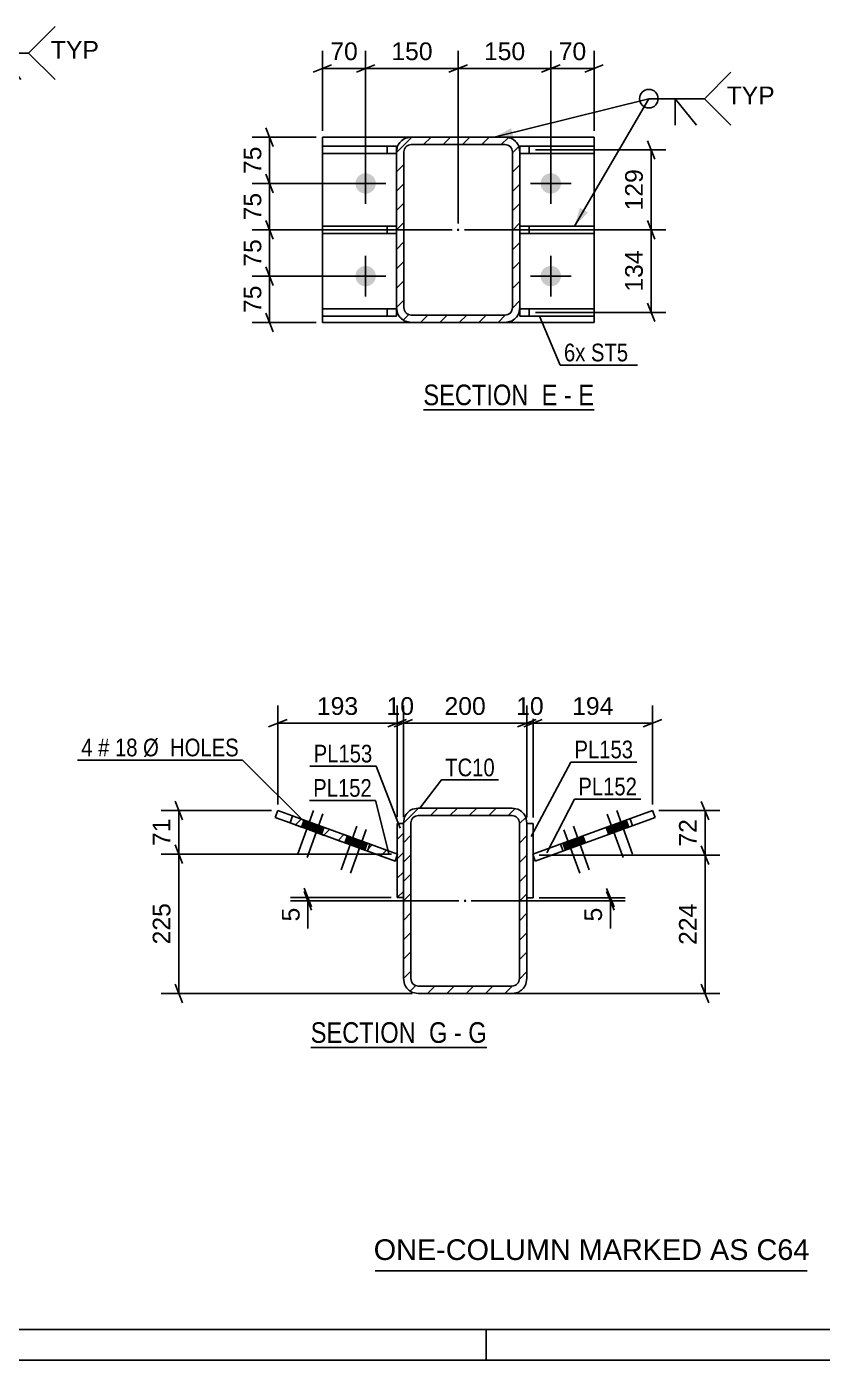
# Model space of a CAD drawing. Header units: millimetres. Extents: x 0 to 841, y 0 to 594.
# Drawn here: x 346.5 to 475.4, y 0 to 215.9 of the extents above; entities that cross this region are included whole.
import ezdxf

# ---------------------------------------------------------------- set-up
doc = ezdxf.new("R2010")
doc.units = ezdxf.units.MM
doc.linetypes.add('DXK_LINE_DOT2', pattern=[3.9198, 1.9599, -1.9599])
doc.linetypes.add('DXK_LINE_DOT3', pattern=[5.9187, 2.979, -0.9799, 0.9799, -0.9799])
doc.styles.add('Arial', font='ARIAL.TTF', dxfattribs={"height": 0.2})
doc.styles.add('Arial Narrow', font='ARIALN.TTF', dxfattribs={"height": 0.2})

# ---------------------------------------------------------------- blocks, each defined once
blk = doc.blocks.new('Unknown-284856622-1130')
at = {"color": 5, "linetype": 'Continuous'}
for p, q in [((5, 5), (836, 5)), ((421, 0), (421, 5)), ((0, 0), (841, 0))]:
    blk.add_line(p, q, dxfattribs=at)
blk = doc.blocks.new('Unknown-284856622-15 - 11767')
at = {"color": 6, "linetype": 'Continuous'}
blk.add_line((410.81, 153.89), (438.45, 153.89), dxfattribs=at)
at = {"color": 0, "linetype": 'Continuous'}
blk.add_wipeout([(428.91, 154.64), (428.91, 158.14), (410.81, 158.14), (410.81, 154.64)], dxfattribs=at)
at = {"color": 7, "linetype": 'Continuous', "style": 'Arial Narrow'}
blk.add_text('SECTION ', height=3.34, dxfattribs=at).set_placement((410.81, 154.64))
at = {"color": 0, "linetype": 'Continuous'}
blk.add_wipeout([(432.52, 154.64), (432.52, 158.14), (429.96, 158.14), (429.96, 154.64)], dxfattribs=at)
at = {"color": 7, "linetype": 'Continuous', "style": 'Arial Narrow'}
blk.add_text('E', height=3.34, dxfattribs=at).set_placement((429.96, 154.64))
at = {"color": 0, "linetype": 'Continuous'}
blk.add_wipeout([(434.85, 154.64), (434.85, 158.14), (433.57, 158.14), (433.57, 154.64)], dxfattribs=at)
at = {"color": 7, "linetype": 'Continuous', "style": 'Arial Narrow'}
blk.add_text('-', height=3.34, dxfattribs=at).set_placement((433.57, 154.64))
at = {"color": 0, "linetype": 'Continuous'}
blk.add_wipeout([(438.45, 154.64), (438.45, 158.14), (435.9, 158.14), (435.9, 154.64)], dxfattribs=at)
at = {"color": 7, "linetype": 'Continuous', "style": 'Arial Narrow'}
blk.add_text('E', height=3.34, dxfattribs=at).set_placement((435.9, 154.64))
blk = doc.blocks.new('Unknown-284856622-22 - 12268')
at = {"color": 6, "linetype": 'Continuous'}
blk.add_line((392.56, 50.65), (421.06, 50.65), dxfattribs=at)
at = {"color": 0, "linetype": 'Continuous'}
blk.add_wipeout([(410.67, 51.4), (410.67, 54.9), (392.56, 54.9), (392.56, 51.4)], dxfattribs=at)
at = {"color": 7, "linetype": 'Continuous', "style": 'Arial Narrow'}
blk.add_text('SECTION ', height=3.34, dxfattribs=at).set_placement((392.56, 51.4))
at = {"color": 0, "linetype": 'Continuous'}
blk.add_wipeout([(414.7, 51.4), (414.7, 54.9), (411.72, 54.9), (411.72, 51.4)], dxfattribs=at)
at = {"color": 7, "linetype": 'Continuous', "style": 'Arial Narrow'}
blk.add_text('G', height=3.34, dxfattribs=at).set_placement((411.72, 51.4))
at = {"color": 0, "linetype": 'Continuous'}
blk.add_wipeout([(417.03, 51.4), (417.03, 54.9), (415.75, 54.9), (415.75, 51.4)], dxfattribs=at)
at = {"color": 7, "linetype": 'Continuous', "style": 'Arial Narrow'}
blk.add_text('-', height=3.34, dxfattribs=at).set_placement((415.75, 51.4))
at = {"color": 0, "linetype": 'Continuous'}
blk.add_wipeout([(421.06, 51.4), (421.06, 54.9), (418.08, 54.9), (418.08, 51.4)], dxfattribs=at)
at = {"color": 7, "linetype": 'Continuous', "style": 'Arial Narrow'}
blk.add_text('G', height=3.34, dxfattribs=at).set_placement((418.08, 51.4))
blk = doc.blocks.new('Part-284856622-11813 - 11767')
at = {"color": 2, "linetype": 'Continuous'}
for p, q in [((394.45, 182.44), (394.45, 183.64)), ((394.45, 183.64), (406.45, 183.64)), ((394.45, 182.44), (406.45, 182.44))]:
    blk.add_line(p, q, dxfattribs=at)
at = {"color": 7, "linetype": 'DXK_LINE_DOT2'}
for p, q in [((404.95, 182.44), (404.95, 183.64)), ((406.45, 183.64), (406.45, 182.44))]:
    blk.add_line(p, q, dxfattribs=at)
blk = doc.blocks.new('Part-284856622-11787 - 11767')
at = {"linetype": 'Continuous'}
h = blk.add_hatch(dxfattribs=at)
h.set_pattern_fill('', scale=0.7, style=0, pattern_type=0)
h.set_pattern_definition([(45, (406.4524, 170.4377), (-1.57154, 1.57154), [])])
h.paths.add_polyline_path([(406.45, 195.64), (406.45, 170.44), (406.64, 169.52), (407.16, 168.74), (407.93, 168.22), (408.85, 168.04), (424.05, 168.04), (424.97, 168.22), (425.75, 168.74), (426.27, 169.52), (426.45, 170.44), (426.45, 195.64), (426.27, 196.56), (425.75, 197.33), (424.97, 197.85), (424.05, 198.04), (408.85, 198.04), (407.93, 197.85), (407.16, 197.33), (406.64, 196.56)])
h.paths.add_polyline_path([(408, 196.49), (408.39, 196.75), (408.85, 196.84), (424.05, 196.84), (424.51, 196.75), (424.9, 196.49), (425.16, 196.1), (425.25, 195.64), (425.25, 170.44), (425.16, 169.98), (424.9, 169.59), (424.51, 169.33), (424.05, 169.24), (408.85, 169.24), (408.39, 169.33), (408, 169.59), (407.74, 169.98), (407.65, 170.44), (407.65, 195.64), (407.74, 196.1)])
blk.add_hatch(color=246, dxfattribs=at).paths.add_polyline_path([(416.45, 182.94, -1), (416.45, 183.14, -1)])
at = {"color": 7, "linetype": 'DXK_LINE_DOT2'}
for p, q in [((406.45, 195.64), (406.64, 196.56)), ((407.93, 197.85), (408.85, 198.04)), ((408.85, 196.84), (408.39, 196.75)), ((408.85, 198.04), (424.05, 198.04)), ((408.85, 196.84), (424.05, 196.84)), ((424.05, 198.04), (424.97, 197.85)), ((424.51, 196.75), (424.05, 196.84)), ((426.27, 196.56), (426.45, 195.64)), ((406.45, 195.64), (406.45, 170.44)), ((407.74, 196.1), (407.65, 195.64)), ((407.65, 170.44), (407.65, 195.64)), ((425.25, 195.64), (425.16, 196.1)), ((425.25, 170.44), (425.25, 195.64)), ((426.45, 195.64), (426.45, 170.44)), ((406.64, 169.52), (406.45, 170.44)), ((407.65, 170.44), (407.74, 169.98)), ((408.39, 169.33), (408.85, 169.24)), ((408.85, 169.24), (424.05, 169.24)), ((424.05, 169.24), (424.51, 169.33)), ((425.16, 169.98), (425.25, 170.44)), ((426.45, 170.44), (426.27, 169.52)), ((408.85, 168.04), (407.93, 168.22)), ((408.85, 168.04), (424.05, 168.04)), ((424.97, 168.22), (424.05, 168.04))]:
    blk.add_line(p, q, dxfattribs=at)
at = {"color": 2, "linetype": 'Continuous'}
for p, q in [((406.64, 196.56), (406.45, 195.64)), ((408.85, 198.04), (407.93, 197.85)), ((408.39, 196.75), (408.85, 196.84)), ((408.85, 198.04), (424.05, 198.04)), ((408.85, 196.84), (424.05, 196.84)), ((424.97, 197.85), (424.05, 198.04)), ((424.05, 196.84), (424.51, 196.75)), ((426.45, 195.64), (426.27, 196.56)), ((406.45, 170.44), (406.45, 195.64)), ((407.65, 195.64), (407.74, 196.1)), ((407.65, 170.44), (407.65, 195.64)), ((425.16, 196.1), (425.25, 195.64)), ((425.25, 170.44), (425.25, 195.64)), ((426.45, 170.44), (426.45, 195.64)), ((406.45, 170.44), (406.64, 169.52)), ((407.74, 169.98), (407.65, 170.44)), ((408.85, 169.24), (408.39, 169.33)), ((408.85, 169.24), (424.05, 169.24)), ((424.51, 169.33), (424.05, 169.24)), ((425.25, 170.44), (425.16, 169.98)), ((426.27, 169.52), (426.45, 170.44)), ((407.93, 168.22), (408.85, 168.04)), ((408.85, 168.04), (424.05, 168.04)), ((424.05, 168.04), (424.97, 168.22))]:
    blk.add_line(p, q, dxfattribs=at)
at = {"color": 7, "linetype": 'DXK_LINE_DOT3'}
blk.add_line((416.45, 183.04), (416.45, 183.04), dxfattribs=at)
at = {"color": 246, "linetype": 'DXK_LINE_DOT2'}
blk.add_line((416.45, 183.04), (416.45, 183.04), dxfattribs=at)
at = {"color": 246, "linetype": 'Continuous'}
blk.add_circle((416.45, 183.04), 0.1, dxfattribs=at)
at = {"color": 7, "linetype": 'DXK_LINE_DOT2'}
for centre, radius, start, end in [((408.85, 195.64), 2.4, 112.5, 157.5), ((408.85, 195.64), 1.2, 112.5, 157.5), ((424.05, 195.64), 1.2, 22.5, 67.5), ((424.05, 195.64), 2.4, 22.5, 67.5), ((408.85, 170.44), 2.4, 202.5, 247.5), ((408.85, 170.44), 1.2, 202.5, 247.5), ((424.05, 170.44), 1.2, 292.5, 337.5), ((424.05, 170.44), 2.4, 292.5, 337.5)]:
    blk.add_arc(centre, radius, start, end, dxfattribs=at)
at = {"color": 2, "linetype": 'Continuous'}
for centre, radius, start, end in [((408.85, 195.64), 2.4, 112.5, 157.5), ((408.85, 195.64), 1.2, 112.5, 157.5), ((424.05, 195.64), 1.2, 22.5, 67.5), ((424.05, 195.64), 2.4, 22.5, 67.5), ((408.85, 170.44), 2.4, 202.5, 247.5), ((408.85, 170.44), 1.2, 202.5, 247.5), ((424.05, 170.44), 1.2, 292.5, 337.5), ((424.05, 170.44), 2.4, 292.5, 337.5)]:
    blk.add_arc(centre, radius, start, end, dxfattribs=at)
blk = doc.blocks.new('Part-284856622-11814 - 11767')
at = {"color": 2, "linetype": 'Continuous'}
for p, q in [((394.45, 195.37), (394.45, 196.57)), ((394.45, 196.57), (406.45, 196.57)), ((406.45, 196.57), (406.45, 195.64)), ((394.45, 195.37), (406.45, 195.37))]:
    blk.add_line(p, q, dxfattribs=at)
at = {"color": 7, "linetype": 'DXK_LINE_DOT2'}
for p, q in [((404.95, 195.37), (404.95, 196.57)), ((406.45, 195.64), (406.45, 195.37))]:
    blk.add_line(p, q, dxfattribs=at)
blk = doc.blocks.new('Part-284856622-11790 - 11767')
at = {"color": 2, "linetype": 'Continuous'}
for p, q in [((394.45, 168.04), (394.45, 198.04)), ((394.45, 198.04), (408.85, 198.04)), ((438.45, 198.04), (424.05, 198.04)), ((438.45, 168.04), (438.45, 198.04)), ((408.85, 168.04), (394.45, 168.04)), ((438.45, 168.04), (424.05, 168.04))]:
    blk.add_line(p, q, dxfattribs=at)
at = {"color": 7, "linetype": 'DXK_LINE_DOT2'}
for p, q in [((438.45, 198.04), (408.85, 198.04)), ((408.85, 198.04), (424.05, 198.04)), ((408.85, 168.04), (438.45, 168.04)), ((408.85, 168.04), (424.05, 168.04))]:
    blk.add_line(p, q, dxfattribs=at)
blk = doc.blocks.new('Bolt-284856622-11879 - 11767')
at = {"linetype": 'Continuous'}
for points in [[(399.8, 190.54, -1), (403.1, 190.54, -1)], [(429.8, 190.54, -1), (433.1, 190.54, -1)], [(399.8, 175.54, -1), (403.1, 175.54, -1)], [(429.8, 175.54, -1), (433.1, 175.54, -1)]]:
    blk.add_hatch(color=1, dxfattribs=at).paths.add_polyline_path(points)
at = {"color": 1, "linetype": 'Continuous'}
for p, q in [((401.45, 187.24), (401.45, 193.84)), ((431.45, 187.24), (431.45, 193.84)), ((404.75, 190.54), (398.15, 190.54)), ((434.75, 190.54), (428.15, 190.54)), ((401.45, 172.24), (401.45, 178.84)), ((431.45, 172.24), (431.45, 178.84)), ((404.75, 175.54), (398.15, 175.54)), ((434.75, 175.54), (428.15, 175.54))]:
    blk.add_line(p, q, dxfattribs=at)
blk = doc.blocks.new('Part-284856622-11815 - 11767')
at = {"color": 2, "linetype": 'Continuous'}
for p, q in [((394.45, 169.07), (394.45, 170.27)), ((394.45, 170.27), (406.45, 170.27)), ((394.45, 169.07), (406.45, 169.07)), ((406.45, 170.27), (406.45, 169.07))]:
    blk.add_line(p, q, dxfattribs=at)
at = {"color": 7, "linetype": 'DXK_LINE_DOT2'}
blk.add_line((404.95, 169.07), (404.95, 170.27), dxfattribs=at)
blk = doc.blocks.new('Part-284856622-11816 - 11767')
at = {"color": 2, "linetype": 'Continuous'}
for p, q in [((438.45, 183.64), (426.45, 183.64)), ((438.45, 183.64), (438.45, 182.44)), ((438.45, 182.44), (426.45, 182.44))]:
    blk.add_line(p, q, dxfattribs=at)
at = {"color": 7, "linetype": 'DXK_LINE_DOT2'}
for p, q in [((426.45, 183.64), (426.45, 182.44)), ((427.95, 182.44), (427.95, 183.64))]:
    blk.add_line(p, q, dxfattribs=at)
blk = doc.blocks.new('Part-284856622-11817 - 11767')
at = {"color": 2, "linetype": 'Continuous'}
for p, q in [((438.45, 196.57), (426.45, 196.57)), ((426.45, 196.57), (426.45, 195.64)), ((438.45, 196.57), (438.45, 195.37)), ((438.45, 195.37), (426.45, 195.37))]:
    blk.add_line(p, q, dxfattribs=at)
at = {"color": 7, "linetype": 'DXK_LINE_DOT2'}
for p, q in [((427.95, 195.37), (427.95, 196.57)), ((426.45, 195.64), (426.45, 195.37))]:
    blk.add_line(p, q, dxfattribs=at)
blk = doc.blocks.new('Part-284856622-11818 - 11767')
at = {"color": 2, "linetype": 'Continuous'}
for p, q in [((438.45, 170.27), (426.45, 170.27)), ((426.45, 169.07), (426.45, 170.27)), ((438.45, 169.07), (426.45, 169.07)), ((438.45, 170.27), (438.45, 169.07))]:
    blk.add_line(p, q, dxfattribs=at)
at = {"color": 7, "linetype": 'DXK_LINE_DOT2'}
blk.add_line((427.95, 169.07), (427.95, 170.27), dxfattribs=at)
blk = doc.blocks.new('Part-284856622-12288 - 12268')
at = {"linetype": 'Continuous'}
h = blk.add_hatch(dxfattribs=at)
h.set_pattern_fill('', scale=0.7, style=0, pattern_type=0)
h.set_pattern_definition([(45, (407.567, 61.8013), (-1.57154, 1.57154), [])])
h.paths.add_polyline_path([(407.57, 87), (407.57, 61.8), (407.75, 60.88), (408.27, 60.1), (409.05, 59.58), (409.97, 59.4), (425.17, 59.4), (426.09, 59.58), (426.86, 60.1), (427.38, 60.88), (427.57, 61.8), (427.57, 87), (427.38, 87.92), (426.86, 88.7), (426.09, 89.22), (425.17, 89.4), (409.97, 89.4), (409.05, 89.22), (408.27, 88.7), (407.75, 87.92)])
h.paths.add_polyline_path([(409.12, 87.85), (409.51, 88.11), (409.97, 88.2), (425.17, 88.2), (425.63, 88.11), (426.02, 87.85), (426.28, 87.46), (426.37, 87), (426.37, 61.8), (426.28, 61.34), (426.02, 60.95), (425.63, 60.69), (425.17, 60.6), (409.97, 60.6), (409.51, 60.69), (409.12, 60.95), (408.86, 61.34), (408.77, 61.8), (408.77, 87), (408.86, 87.46)])
blk.add_hatch(color=246, dxfattribs=at).paths.add_polyline_path([(417.57, 74.3, -1), (417.57, 74.5, -1)])
at = {"color": 2, "linetype": 'Continuous'}
for p, q in [((409.97, 89.4), (409.05, 89.22)), ((409.97, 89.4), (425.17, 89.4)), ((426.09, 89.22), (425.17, 89.4)), ((407.75, 87.92), (407.57, 87)), ((407.57, 61.8), (407.57, 87)), ((408.77, 87), (408.86, 87.46)), ((408.77, 61.8), (408.77, 87)), ((409.51, 88.11), (409.97, 88.2)), ((409.97, 88.2), (425.17, 88.2)), ((425.17, 88.2), (425.63, 88.11)), ((426.28, 87.46), (426.37, 87)), ((426.37, 61.8), (426.37, 87)), ((427.57, 87), (427.38, 87.92)), ((427.57, 61.8), (427.57, 87)), ((407.57, 61.8), (407.75, 60.88)), ((408.86, 61.34), (408.77, 61.8)), ((409.97, 60.6), (409.51, 60.69)), ((409.97, 60.6), (425.17, 60.6)), ((425.63, 60.69), (425.17, 60.6)), ((426.37, 61.8), (426.28, 61.34)), ((427.38, 60.88), (427.57, 61.8)), ((409.05, 59.58), (409.97, 59.4)), ((409.97, 59.4), (425.17, 59.4)), ((425.17, 59.4), (426.09, 59.58))]:
    blk.add_line(p, q, dxfattribs=at)
at = {"color": 7, "linetype": 'DXK_LINE_DOT3'}
blk.add_line((417.57, 74.4), (417.57, 74.4), dxfattribs=at)
at = {"color": 246, "linetype": 'DXK_LINE_DOT2'}
blk.add_line((417.57, 74.4), (417.57, 74.4), dxfattribs=at)
at = {"color": 246, "linetype": 'Continuous'}
blk.add_circle((417.57, 74.4), 0.1, dxfattribs=at)
at = {"color": 2, "linetype": 'Continuous'}
for centre, radius, start, end in [((409.97, 87), 2.4, 112.5, 157.5), ((425.17, 87), 2.4, 22.5, 67.5), ((409.97, 87), 1.2, 112.5, 157.5), ((425.17, 87), 1.2, 22.5, 67.5), ((409.97, 61.8), 2.4, 202.5, 247.5), ((409.97, 61.8), 1.2, 202.5, 247.5), ((425.17, 61.8), 1.2, 292.5, 337.5), ((425.17, 61.8), 2.4, 292.5, 337.5)]:
    blk.add_arc(centre, radius, start, end, dxfattribs=at)
blk = doc.blocks.new('Bolt-284856622-12383 - 12268')
at = {"linetype": 'Continuous'}
for points in [[(440.84, 85.14), (442.53, 85.75), (442.12, 86.88), (440.43, 86.26)], [(442.37, 85.69), (444.06, 86.31), (443.65, 87.44), (441.96, 86.82)], [(433.83, 82.59), (435.52, 83.2), (435.11, 84.33), (433.42, 83.71)], [(435.36, 83.14), (437.05, 83.76), (436.64, 84.88), (434.95, 84.27)]]:
    blk.add_hatch(color=1, dxfattribs=at).paths.add_polyline_path(points)
at = {"color": 1, "linetype": 'Continuous'}
for p, q in [((442.12, 89.01), (444.68, 81.96)), ((435.11, 86.46), (437.67, 79.41)), ((440.59, 88.45), (443.16, 81.4)), ((441.96, 86.82), (442.37, 85.69)), ((442.12, 86.88), (442.53, 85.75)), ((443.65, 87.44), (444.06, 86.31)), ((433.58, 85.9), (436.15, 78.85)), ((434.95, 84.27), (435.36, 83.14)), ((435.11, 84.33), (435.52, 83.2)), ((436.64, 84.88), (437.05, 83.76)), ((440.43, 86.26), (440.84, 85.14)), ((433.42, 83.71), (433.83, 82.59))]:
    blk.add_line(p, q, dxfattribs=at)
blk = doc.blocks.new('Part-284856622-12327 - 12268')
at = {"color": 2, "linetype": 'Continuous'}
for p, q in [((428.57, 86.9), (427.57, 86.9)), ((428.57, 86.9), (428.57, 74.9)), ((428.57, 74.9), (427.57, 74.9))]:
    blk.add_line(p, q, dxfattribs=at)
at = {"color": 7, "linetype": 'DXK_LINE_DOT2'}
blk.add_line((427.57, 86.9), (427.57, 74.9), dxfattribs=at)
blk = doc.blocks.new('Part-284856622-12331 - 12268')
at = {"linetype": 'Continuous'}
h = blk.add_hatch(dxfattribs=at)
h.set_pattern_fill('', scale=0.7, style=0, pattern_type=0)
h.set_pattern_definition([(45, (406.567, 74.9167), (-1.57154, 1.57154), [])])
h.paths.add_polyline_path([(406.57, 86.92), (406.57, 74.92), (407.57, 74.92), (407.57, 86.92)])
at = {"color": 7, "linetype": 'DXK_LINE_DOT2'}
for p, q in [((406.57, 86.92), (407.57, 86.92)), ((406.57, 74.92), (406.57, 86.92)), ((407.57, 86.92), (407.57, 74.92)), ((407.57, 74.92), (406.57, 74.92))]:
    blk.add_line(p, q, dxfattribs=at)
at = {"color": 2, "linetype": 'Continuous'}
for p, q in [((406.57, 74.92), (406.57, 86.92)), ((407.57, 86.92), (406.57, 86.92)), ((407.57, 74.92), (407.57, 86.92)), ((407.57, 74.92), (406.57, 74.92))]:
    blk.add_line(p, q, dxfattribs=at)
blk = doc.blocks.new('Part-284856622-12338 - 12268')
at = {"color": 2, "linetype": 'Continuous'}
for p, q in [((447.93, 89), (428.52, 81.93)), ((448.34, 87.87), (447.93, 89)), ((448.34, 87.87), (428.93, 80.8)), ((444.69, 86.54), (444.28, 87.66)), ((428.93, 80.8), (428.52, 81.93))]:
    blk.add_line(p, q, dxfattribs=at)
at = {"color": 7, "linetype": 'DXK_LINE_DOT2'}
blk.add_line((433.45, 82.44), (433.03, 83.57), dxfattribs=at)
blk = doc.blocks.new('Part-284856622-12340 - 12268')
at = {"linetype": 'Continuous'}
h = blk.add_hatch(dxfattribs=at)
h.set_pattern_fill('', scale=0.7, style=0, pattern_type=0)
h.set_pattern_definition([(45, (406.2072, 80.8216), (-1.57154, 1.57154), [])])
h.paths.add_polyline_path([(389.21, 87.01), (406.21, 80.82), (406.62, 81.95), (389.62, 88.14)])
at = {"color": 2, "linetype": 'Continuous'}
for p, q in [((386.81, 87.88), (387.22, 89.01)), ((387.22, 89.01), (389.62, 88.14)), ((389.21, 87.01), (386.81, 87.88)), ((389.21, 87.01), (389.62, 88.14)), ((406.21, 80.82), (389.21, 87.01)), ((389.62, 88.14), (406.62, 81.95)), ((406.62, 81.95), (406.21, 80.82))]:
    blk.add_line(p, q, dxfattribs=at)
at = {"color": 7, "linetype": 'DXK_LINE_DOT2'}
for p, q in [((389.21, 87.01), (406.21, 80.82)), ((389.62, 88.14), (406.62, 81.95)), ((401.73, 82.45), (402.14, 83.58)), ((406.62, 81.95), (406.21, 80.82))]:
    blk.add_line(p, q, dxfattribs=at)
blk = doc.blocks.new('Bolt-284856622-12385 - 12268')
at = {"linetype": 'Continuous'}
for points in [[(391.09, 86.33), (392.78, 85.71), (393.19, 86.84), (391.5, 87.45)], [(392.6, 85.78), (394.29, 85.16), (394.7, 86.29), (393.01, 86.9)], [(398.11, 83.77), (399.8, 83.15), (400.21, 84.28), (398.52, 84.9)], [(399.62, 83.22), (401.31, 82.6), (401.72, 83.73), (400.03, 84.35)]]:
    blk.add_hatch(color=1, dxfattribs=at).paths.add_polyline_path(points)
at = {"color": 1, "linetype": 'Continuous'}
for p, q in [((393.03, 89.02), (390.46, 81.98)), ((391.5, 87.45), (391.09, 86.33)), ((394.54, 88.48), (391.97, 81.43)), ((393.01, 86.9), (392.6, 85.78)), ((393.19, 86.84), (392.78, 85.71)), ((400.05, 86.47), (397.48, 79.42)), ((394.7, 86.29), (394.29, 85.16)), ((398.52, 84.9), (398.11, 83.77)), ((401.56, 85.92), (398.99, 78.87)), ((400.03, 84.35), (399.62, 83.22)), ((400.21, 84.28), (399.8, 83.15)), ((401.72, 83.73), (401.31, 82.6))]:
    blk.add_line(p, q, dxfattribs=at)
blk = doc.blocks.new('StraightDimension-284856622-18656 - 11767')
at = {"color": 7, "linetype": 'Continuous'}
for p, q in [((448.3, 181.54), (447.1, 184.54)), ((417.45, 183.04), (450.1, 183.04)), ((447.7, 169.67), (447.7, 183.04)), ((447.1, 171.17), (448.3, 168.17)), ((428.95, 169.67), (450.1, 169.67))]:
    blk.add_line(p, q, dxfattribs=at)
at = {"color": 0}
blk.add_wipeout([(446.95, 180.29), (442.75, 180.29), (442.75, 172.42), (446.95, 172.42)], dxfattribs=at)
at = {"color": 3, "style": 'Arial'}
blk.add_text('134', height=2.865, rotation=90.0002, dxfattribs=at).set_placement((446.35, 173.02))
blk = doc.blocks.new('StraightDimension-284856622-13500 - 11767')
at = {"color": 7, "linetype": 'Continuous'}
for p, q in [((401.45, 191.54), (401.45, 212.01)), ((416.45, 184.04), (416.45, 212.01)), ((402.95, 209.76), (399.95, 208.56)), ((414.95, 208.56), (417.95, 209.76)), ((401.45, 209.16), (416.45, 209.16))]:
    blk.add_line(p, q, dxfattribs=at)
at = {"color": 0}
blk.add_wipeout([(412.89, 209.91), (412.89, 214.11), (405.02, 214.11), (405.02, 209.91)], dxfattribs=at)
at = {"color": 3, "style": 'Arial'}
blk.add_text('150', height=2.865, dxfattribs=at).set_placement((405.62, 210.51))
blk = doc.blocks.new('StraightDimension-284856622-13498 - 11767')
at = {"color": 7, "linetype": 'Continuous'}
for p, q in [((431.45, 191.54), (431.45, 212.01)), ((438.45, 199.04), (438.45, 212.01)), ((429.95, 208.56), (432.95, 209.76)), ((439.95, 209.76), (436.95, 208.56)), ((431.45, 209.16), (438.45, 209.16))]:
    blk.add_line(p, q, dxfattribs=at)
at = {"color": 0}
blk.add_wipeout([(437.78, 209.91), (437.78, 214.11), (432.13, 214.11), (432.13, 209.91)], dxfattribs=at)
at = {"color": 3, "style": 'Arial'}
blk.add_text('70', height=2.865, dxfattribs=at).set_placement((432.73, 210.51))
blk = doc.blocks.new('StraightDimension-284856622-13499 - 11767')
at = {"color": 7, "linetype": 'Continuous'}
for p, q in [((416.45, 184.04), (416.45, 212.01)), ((431.45, 191.54), (431.45, 212.01)), ((417.95, 209.76), (414.95, 208.56)), ((429.95, 208.56), (432.95, 209.76)), ((416.45, 209.16), (431.45, 209.16))]:
    blk.add_line(p, q, dxfattribs=at)
at = {"color": 0}
blk.add_wipeout([(427.89, 209.91), (427.89, 214.11), (420.02, 214.11), (420.02, 209.91)], dxfattribs=at)
at = {"color": 3, "style": 'Arial'}
blk.add_text('150', height=2.865, dxfattribs=at).set_placement((420.62, 210.51))
blk = doc.blocks.new('StraightDimension-284856622-13501 - 11767')
at = {"color": 7, "linetype": 'Continuous'}
for p, q in [((394.45, 199.04), (394.45, 212.01)), ((401.45, 191.54), (401.45, 212.01)), ((392.95, 208.56), (395.95, 209.76)), ((402.95, 209.76), (399.95, 208.56)), ((394.45, 209.16), (401.45, 209.16))]:
    blk.add_line(p, q, dxfattribs=at)
at = {"color": 0}
blk.add_wipeout([(400.78, 209.91), (400.78, 214.11), (395.13, 214.11), (395.13, 209.91)], dxfattribs=at)
at = {"color": 3, "style": 'Arial'}
blk.add_text('70', height=2.865, dxfattribs=at).set_placement((395.73, 210.51))
blk = doc.blocks.new('StraightDimension-284856622-13541 - 11767')
at = {"color": 7, "linetype": 'Continuous'}
for p, q in [((385.3, 199.54), (386.5, 196.54)), ((393.45, 198.04), (383.05, 198.04)), ((385.9, 190.54), (385.9, 198.04)), ((400.45, 190.54), (383.05, 190.54)), ((386.5, 189.04), (385.3, 192.04))]:
    blk.add_line(p, q, dxfattribs=at)
at = {"color": 0}
blk.add_wipeout([(385.15, 197.11), (380.95, 197.11), (380.95, 191.46), (385.15, 191.46)], dxfattribs=at)
at = {"color": 3, "style": 'Arial'}
blk.add_text('75', height=2.865, rotation=90.0002, dxfattribs=at).set_placement((384.55, 192.06))
blk = doc.blocks.new('StraightDimension-284856622-13542 - 11767')
at = {"color": 7, "linetype": 'Continuous'}
for p, q in [((400.45, 190.54), (383.05, 190.54)), ((385.3, 192.04), (386.5, 189.04)), ((385.9, 183.04), (385.9, 190.54)), ((386.5, 181.54), (385.3, 184.54)), ((415.45, 183.04), (383.05, 183.04))]:
    blk.add_line(p, q, dxfattribs=at)
at = {"color": 0}
blk.add_wipeout([(385.15, 189.61), (380.95, 189.61), (380.95, 183.96), (385.15, 183.96)], dxfattribs=at)
at = {"color": 3, "style": 'Arial'}
blk.add_text('75', height=2.865, rotation=90.0002, dxfattribs=at).set_placement((384.55, 184.56))
blk = doc.blocks.new('StraightDimension-284856622-13543 - 11767')
at = {"color": 7, "linetype": 'Continuous'}
for p, q in [((385.3, 184.54), (386.5, 181.54)), ((415.45, 183.04), (383.05, 183.04)), ((385.9, 175.54), (385.9, 183.04)), ((400.45, 175.54), (383.05, 175.54)), ((386.5, 174.04), (385.3, 177.04))]:
    blk.add_line(p, q, dxfattribs=at)
at = {"color": 0}
blk.add_wipeout([(385.15, 182.11), (380.95, 182.11), (380.95, 176.46), (385.15, 176.46)], dxfattribs=at)
at = {"color": 3, "style": 'Arial'}
blk.add_text('75', height=2.865, rotation=90.0002, dxfattribs=at).set_placement((384.55, 177.06))
blk = doc.blocks.new('StraightDimension-284856622-13544 - 11767')
at = {"color": 7, "linetype": 'Continuous'}
for p, q in [((400.45, 175.54), (383.05, 175.54)), ((385.3, 177.04), (386.5, 174.04)), ((385.9, 168.04), (385.9, 175.54)), ((386.5, 166.54), (385.3, 169.54)), ((393.45, 168.04), (383.05, 168.04))]:
    blk.add_line(p, q, dxfattribs=at)
at = {"color": 0}
blk.add_wipeout([(385.15, 174.61), (380.95, 174.61), (380.95, 168.96), (385.15, 168.96)], dxfattribs=at)
at = {"color": 3, "style": 'Arial'}
blk.add_text('75', height=2.865, rotation=90.0002, dxfattribs=at).set_placement((384.55, 169.56))
blk = doc.blocks.new('StraightDimension-284856622-18655 - 11767')
at = {"color": 7, "linetype": 'Continuous'}
for p, q in [((448.3, 194.47), (447.1, 197.47)), ((428.95, 195.97), (450.1, 195.97)), ((447.7, 183.04), (447.7, 195.97)), ((447.1, 184.54), (448.3, 181.54)), ((417.45, 183.04), (450.1, 183.04))]:
    blk.add_line(p, q, dxfattribs=at)
at = {"color": 0}
blk.add_wipeout([(446.95, 193.44), (442.75, 193.44), (442.75, 185.57), (446.95, 185.57)], dxfattribs=at)
at = {"color": 3, "style": 'Arial'}
blk.add_text('129', height=2.865, rotation=90.0002, dxfattribs=at).set_placement((446.35, 186.17))
blk = doc.blocks.new('StraightDimension-284856622-13869 - 12268')
at = {"color": 7, "linetype": 'Continuous'}
for p, q in [((428.57, 87.9), (428.57, 106)), ((447.93, 90), (447.93, 106)), ((430.07, 103.75), (427.07, 102.55)), ((446.43, 102.55), (449.43, 103.75)), ((428.57, 103.15), (447.93, 103.15))]:
    blk.add_line(p, q, dxfattribs=at)
at = {"color": 0}
blk.add_wipeout([(442.19, 103.9), (442.19, 108.1), (434.31, 108.1), (434.31, 103.9)], dxfattribs=at)
at = {"color": 3, "style": 'Arial'}
blk.add_text('194', height=2.865, dxfattribs=at).set_placement((434.91, 104.5))
blk = doc.blocks.new('StraightDimension-284856622-13872 - 12268')
at = {"color": 7, "linetype": 'Continuous'}
for p, q in [((406.57, 87.92), (406.57, 106)), ((407.57, 87.92), (407.57, 106)), ((405.07, 102.55), (408.07, 103.75)), ((409.07, 103.75), (406.07, 102.55)), ((406.57, 103.15), (407.57, 103.15))]:
    blk.add_line(p, q, dxfattribs=at)
at = {"color": 0}
blk.add_wipeout([(409.89, 103.9), (409.89, 108.1), (404.24, 108.1), (404.24, 103.9)], dxfattribs=at)
at = {"color": 3, "style": 'Arial'}
blk.add_text('10', height=2.865, dxfattribs=at).set_placement((404.84, 104.5))
blk = doc.blocks.new('StraightDimension-284856622-13844 - 12268')
at = {"color": 7, "linetype": 'Continuous'}
for p, q in [((448.93, 89), (458.83, 89)), ((455.83, 90.5), (457.03, 87.5)), ((456.43, 81.79), (456.43, 89)), ((457.03, 80.29), (455.83, 83.29)), ((429.57, 81.79), (458.83, 81.79))]:
    blk.add_line(p, q, dxfattribs=at)
at = {"color": 0}
blk.add_wipeout([(455.68, 88.22), (451.48, 88.22), (451.48, 82.57), (455.68, 82.57)], dxfattribs=at)
at = {"color": 3, "style": 'Arial'}
blk.add_text('72', height=2.865, rotation=90.0002, dxfattribs=at).set_placement((455.08, 83.17))
blk = doc.blocks.new('StraightDimension-284856622-13819 - 12268')
at = {"color": 7, "linetype": 'Continuous'}
for p, q in [((386.22, 89.01), (368.33, 89.01)), ((370.58, 90.51), (371.78, 87.51)), ((371.18, 81.95), (371.18, 89.01)), ((371.78, 80.45), (370.58, 83.45)), ((405.62, 81.95), (368.33, 81.95))]:
    blk.add_line(p, q, dxfattribs=at)
at = {"color": 0}
blk.add_wipeout([(370.43, 88.3), (366.23, 88.3), (366.23, 82.66), (370.43, 82.66)], dxfattribs=at)
at = {"color": 3, "style": 'Arial'}
blk.add_text('71', height=2.865, rotation=90.0002, dxfattribs=at).set_placement((369.83, 83.26))
blk = doc.blocks.new('StraightDimension-284856622-13820 - 12268')
at = {"color": 7, "linetype": 'Continuous'}
for p, q in [((371.78, 80.45), (370.58, 83.45)), ((405.62, 81.95), (368.33, 81.95)), ((371.18, 59.4), (371.18, 81.95)), ((370.58, 60.9), (371.78, 57.9)), ((408.97, 59.4), (368.33, 59.4))]:
    blk.add_line(p, q, dxfattribs=at)
at = {"color": 0}
blk.add_wipeout([(370.43, 74.61), (366.23, 74.61), (366.23, 66.74), (370.43, 66.74)], dxfattribs=at)
at = {"color": 3, "style": 'Arial'}
blk.add_text('225', height=2.865, rotation=90.0002, dxfattribs=at).set_placement((369.83, 67.34))
blk = doc.blocks.new('StraightDimension-284856622-13845 - 12268')
at = {"color": 7, "linetype": 'Continuous'}
for p, q in [((457.03, 80.29), (455.83, 83.29)), ((429.57, 81.79), (458.83, 81.79)), ((456.43, 59.4), (456.43, 81.79)), ((455.83, 60.9), (457.03, 57.9)), ((424.24, 59.4), (458.83, 59.4))]:
    blk.add_line(p, q, dxfattribs=at)
at = {"color": 0}
blk.add_wipeout([(455.68, 74.53), (451.48, 74.53), (451.48, 66.66), (455.68, 66.66)], dxfattribs=at)
at = {"color": 3, "style": 'Arial'}
blk.add_text('224', height=2.865, rotation=90.0002, dxfattribs=at).set_placement((455.08, 67.26))
blk = doc.blocks.new('StraightDimension-284856622-13870 - 12268')
at = {"color": 7, "linetype": 'Continuous'}
for p, q in [((427.57, 87.9), (427.57, 106)), ((428.57, 87.9), (428.57, 106)), ((426.07, 102.55), (429.07, 103.75)), ((430.07, 103.75), (427.07, 102.55)), ((427.57, 103.15), (428.57, 103.15))]:
    blk.add_line(p, q, dxfattribs=at)
at = {"color": 0}
blk.add_wipeout([(430.89, 103.9), (430.89, 108.1), (425.24, 108.1), (425.24, 103.9)], dxfattribs=at)
at = {"color": 3, "style": 'Arial'}
blk.add_text('10', height=2.865, dxfattribs=at).set_placement((425.84, 104.5))
blk = doc.blocks.new('StraightDimension-284856622-13871 - 12268')
at = {"color": 7, "linetype": 'Continuous'}
for p, q in [((407.57, 87.92), (407.57, 106)), ((427.57, 87.9), (427.57, 106)), ((409.07, 103.75), (406.07, 102.55)), ((426.07, 102.55), (429.07, 103.75)), ((407.57, 103.15), (427.57, 103.15))]:
    blk.add_line(p, q, dxfattribs=at)
at = {"color": 0}
blk.add_wipeout([(421.5, 103.9), (421.5, 108.1), (413.63, 108.1), (413.63, 103.9)], dxfattribs=at)
at = {"color": 3, "style": 'Arial'}
blk.add_text('200', height=2.865, dxfattribs=at).set_placement((414.23, 104.5))
blk = doc.blocks.new('StraightDimension-284856622-13873 - 12268')
at = {"color": 7, "linetype": 'Continuous'}
for p, q in [((387.22, 90.01), (387.22, 106)), ((406.57, 87.92), (406.57, 106)), ((388.72, 103.75), (385.72, 102.55)), ((405.07, 102.55), (408.07, 103.75)), ((387.22, 103.15), (406.57, 103.15))]:
    blk.add_line(p, q, dxfattribs=at)
at = {"color": 0}
blk.add_wipeout([(400.83, 103.9), (400.83, 108.1), (392.96, 108.1), (392.96, 103.9)], dxfattribs=at)
at = {"color": 3, "style": 'Arial'}
blk.add_text('193', height=2.865, dxfattribs=at).set_placement((393.56, 104.5))
blk = doc.blocks.new('StraightDimension-284856622-13906 - 12268')
at = {"color": 7, "linetype": 'Continuous'}
for p, q in [((391.51, 76.42), (392.71, 73.42)), ((392.71, 72.9), (391.51, 75.9)), ((405.57, 74.92), (389.26, 74.92)), ((416.57, 74.4), (389.26, 74.4)), ((392.11, 74.4), (392.11, 74.92))]:
    blk.add_line(p, q, dxfattribs=at)
at = {"color": 0}
blk.add_wipeout([(391.36, 73.88), (387.16, 73.88), (387.16, 70.45), (391.36, 70.45)], dxfattribs=at)
at = {"color": 7, "linetype": 'Continuous'}
blk.add_line((392.11, 74.4), (392.11, 69.93), dxfattribs=at)
blk.add_line((392.11, 74.4), (392.11, 69.93), dxfattribs=at)
at = {"color": 3, "style": 'Arial'}
blk.add_text('5', height=2.87, rotation=90.0002, dxfattribs=at).set_placement((390.76, 71.05))
blk = doc.blocks.new('StraightDimension-284856622-13919 - 12268')
at = {"color": 7, "linetype": 'Continuous'}
for p, q in [((440.49, 76.4), (441.69, 73.4)), ((441.69, 72.9), (440.49, 75.9)), ((418.57, 74.4), (443.49, 74.4)), ((429.57, 74.9), (443.49, 74.9)), ((441.09, 74.4), (441.09, 74.9))]:
    blk.add_line(p, q, dxfattribs=at)
at = {"color": 0}
blk.add_wipeout([(440.34, 73.88), (436.14, 73.88), (436.14, 70.45), (440.34, 70.45)], dxfattribs=at)
at = {"color": 7, "linetype": 'Continuous'}
blk.add_line((441.09, 74.4), (441.09, 69.93), dxfattribs=at)
blk.add_line((441.09, 74.4), (441.09, 69.93), dxfattribs=at)
at = {"color": 3, "style": 'Arial'}
blk.add_text('5', height=2.87, rotation=90.0002, dxfattribs=at).set_placement((439.74, 71.05))
blk = doc.blocks.new('Unknown-284856622-18835')
at = {"color": 7, "linetype": 'Continuous'}
blk.add_line((403, 14.5), (473, 14.5), dxfattribs=at)
at = {"color": 7, "style": 'Arial'}
blk.add_text('ONE-COLUMN MARKED AS C64', height=3.3428, dxfattribs=at).set_placement((402.76, 16.25))
blk = doc.blocks.new('WeldMark-284856622-14061 - 11611')
at = {"linetype": 'Continuous'}
for points in [[(318.67, 205.37), (315.58, 205.26), (318.26, 206.81)], [(329.26, 193.19), (327.23, 190.86), (327.93, 193.87)]]:
    blk.add_hatch(color=30, dxfattribs=at).paths.add_polyline_path(points)
at = {"color": 30, "linetype": 'Continuous'}
for p, q in [((315.58, 205.26), (337.87, 211.64)), ((327.23, 190.86), (337.87, 211.64)), ((337.87, 211.64), (346.87, 211.64))]:
    blk.add_line(p, q, dxfattribs=at)
at = {"color": 3, "linetype": 'Continuous'}
for q in [(345.59, 207.36), (342.16, 207.36)]:
    blk.add_line((342.16, 211.64), q, dxfattribs=at)
for start, end in [(90, 270), (270, 90)]:
    blk.add_arc((337.87, 211.64), 1.5, start, end, dxfattribs=at)
at = {"color": 0, "linetype": 'Continuous'}
blk.add_wipeout([(358.25, 210.74), (358.25, 213.74), (350.47, 213.74), (350.47, 210.74)], dxfattribs=at)
blk.add_wipeout([(358.25, 210.74), (358.25, 213.74), (350.47, 213.74), (350.47, 210.74)], dxfattribs=at)
at = {"color": 3, "linetype": 'Continuous'}
for q in [(351.16, 215.93), (351.16, 207.36)]:
    blk.add_line((346.87, 211.64), q, dxfattribs=at)
at = {"color": 3, "linetype": 'Continuous', "style": 'Arial'}
blk.add_text('TYP', height=2.865, dxfattribs=at).set_placement((350.47, 210.74))
blk = doc.blocks.new('MarkSet-284856622-13485 - 11767')
at = {"color": 0}
blk.add_wipeout([(437.05, 161.74), (437.05, 164.74), (433.58, 164.74), (433.58, 161.74)], dxfattribs=at)
blk.add_wipeout([(437.05, 161.74), (437.05, 164.74), (433.58, 164.74), (433.58, 161.74)], dxfattribs=at)
at = {"color": 30, "linetype": 'Continuous'}
blk.add_line((429.6, 169.07), (432.98, 161.14), dxfattribs=at)
at = {"color": 0}
blk.add_wipeout([(443.98, 161.74), (443.98, 164.74), (437.95, 164.74), (437.95, 161.74)], dxfattribs=at)
blk.add_wipeout([(443.98, 161.74), (443.98, 164.74), (437.95, 164.74), (437.95, 161.74)], dxfattribs=at)
at = {"color": 30, "linetype": 'Continuous'}
blk.add_line((432.98, 161.14), (445.48, 161.14), dxfattribs=at)
at = {"color": 3, "style": 'Arial Narrow'}
for s, p in [('6x', (433.58, 161.74)), ('ST5', (437.95, 161.74))]:
    blk.add_text(s, height=2.863, dxfattribs=at).set_placement(p)
blk = doc.blocks.new('WeldMark-284856622-14157 - 11767')
at = {"linetype": 'Continuous'}
for points in [[(425.38, 198.03), (422.29, 198.04), (425.02, 199.49)], [(437.46, 185.85), (435.31, 183.64), (436.17, 186.61)]]:
    blk.add_hatch(color=30, dxfattribs=at).paths.add_polyline_path(points)
at = {"color": 30, "linetype": 'Continuous'}
for p, q in [((422.29, 198.04), (447.33, 204.27)), ((435.31, 183.64), (447.33, 204.27)), ((447.33, 204.27), (456.33, 204.27))]:
    blk.add_line(p, q, dxfattribs=at)
at = {"color": 3, "linetype": 'Continuous'}
for q in [(455.04, 199.98), (451.61, 199.98)]:
    blk.add_line((451.61, 204.27), q, dxfattribs=at)
for start, end in [(90, 270), (270, 90)]:
    blk.add_arc((447.33, 204.27), 1.5, start, end, dxfattribs=at)
at = {"color": 0, "linetype": 'Continuous'}
blk.add_wipeout([(467.7, 203.37), (467.7, 206.37), (459.93, 206.37), (459.93, 203.37)], dxfattribs=at)
blk.add_wipeout([(467.7, 203.37), (467.7, 206.37), (459.93, 206.37), (459.93, 203.37)], dxfattribs=at)
at = {"color": 3, "linetype": 'Continuous'}
for q in [(460.61, 208.56), (460.61, 199.98)]:
    blk.add_line((456.33, 204.27), q, dxfattribs=at)
at = {"color": 3, "linetype": 'Continuous', "style": 'Arial'}
blk.add_text('TYP', height=2.865, dxfattribs=at).set_placement((459.93, 203.37))
blk = doc.blocks.new('Mark-284856622-13930 - 12268')
at = {"color": 0}
blk.add_wipeout([(422.38, 94.56), (422.38, 97.56), (414.34, 97.56), (414.34, 94.56)], dxfattribs=at)
blk.add_wipeout([(422.38, 94.56), (422.38, 97.56), (414.34, 97.56), (414.34, 94.56)], dxfattribs=at)
at = {"color": 30, "linetype": 'Continuous'}
for p, q in [((410.21, 89.4), (413.74, 93.96)), ((413.74, 93.96), (422.98, 93.96))]:
    blk.add_line(p, q, dxfattribs=at)
at = {"color": 3, "style": 'Arial Narrow'}
blk.add_text('TC10', height=2.863, dxfattribs=at).set_placement((414.34, 94.56))
blk = doc.blocks.new('Mark-284856622-13933 - 12268')
at = {"color": 0}
blk.add_wipeout([(444.78, 97.47), (444.78, 100.47), (435.28, 100.47), (435.28, 97.47)], dxfattribs=at)
blk.add_wipeout([(444.78, 97.47), (444.78, 100.47), (435.28, 100.47), (435.28, 97.47)], dxfattribs=at)
at = {"color": 30, "linetype": 'Continuous'}
for p, q in [((428.28, 84.8), (434.68, 96.87)), ((434.68, 96.87), (445.38, 96.87))]:
    blk.add_line(p, q, dxfattribs=at)
at = {"color": 3, "style": 'Arial Narrow'}
blk.add_text('PL153', height=2.863, dxfattribs=at).set_placement((435.28, 97.47))
blk = doc.blocks.new('Mark-284856622-13936 - 12268')
at = {"color": 0}
blk.add_wipeout([(402.55, 96.8), (402.55, 99.8), (393.04, 99.8), (393.04, 96.8)], dxfattribs=at)
blk.add_wipeout([(402.55, 96.8), (402.55, 99.8), (393.04, 99.8), (393.04, 96.8)], dxfattribs=at)
at = {"color": 30, "linetype": 'Continuous'}
for p in [(392.44, 96.2), (407.07, 86.15)]:
    blk.add_line(p, (403.15, 96.2), dxfattribs=at)
at = {"color": 3, "style": 'Arial Narrow'}
blk.add_text('PL153', height=2.863, dxfattribs=at).set_placement((393.04, 96.8))
blk = doc.blocks.new('Mark-284856622-13939 - 12268')
at = {"color": 0}
blk.add_wipeout([(445.42, 91.47), (445.42, 94.47), (435.91, 94.47), (435.91, 91.47)], dxfattribs=at)
blk.add_wipeout([(445.42, 91.47), (445.42, 94.47), (435.91, 94.47), (435.91, 91.47)], dxfattribs=at)
at = {"color": 30, "linetype": 'Continuous'}
for p, q in [((430.78, 82.15), (435.31, 90.87)), ((435.31, 90.87), (446.02, 90.87))]:
    blk.add_line(p, q, dxfattribs=at)
at = {"color": 3, "style": 'Arial Narrow'}
blk.add_text('PL152', height=2.863, dxfattribs=at).set_placement((435.91, 91.47))
blk = doc.blocks.new('Mark-284856622-13942 - 12268')
at = {"color": 0}
blk.add_wipeout([(402.47, 91.24), (402.47, 94.24), (392.96, 94.24), (392.96, 91.24)], dxfattribs=at)
blk.add_wipeout([(402.47, 91.24), (402.47, 94.24), (392.96, 94.24), (392.96, 91.24)], dxfattribs=at)
at = {"color": 30, "linetype": 'Continuous'}
for p in [(392.36, 90.64), (405.28, 81.82)]:
    blk.add_line(p, (403.07, 90.64), dxfattribs=at)
at = {"color": 3, "style": 'Arial Narrow'}
blk.add_text('PL152', height=2.863, dxfattribs=at).set_placement((392.96, 91.24))
blk = doc.blocks.new('Mark-284856622-16363 - 12268')
at = {"color": 0}
blk.add_wipeout([(357.22, 97.79), (357.22, 100.79), (355.39, 100.79), (355.39, 97.79)], dxfattribs=at)
blk.add_wipeout([(357.22, 97.79), (357.22, 100.79), (355.39, 100.79), (355.39, 97.79)], dxfattribs=at)
blk.add_wipeout([(359.95, 97.79), (359.95, 100.79), (358.12, 100.79), (358.12, 97.79)], dxfattribs=at)
blk.add_wipeout([(359.95, 97.79), (359.95, 100.79), (358.12, 100.79), (358.12, 97.79)], dxfattribs=at)
at = {"color": 3, "style": 'Arial Narrow'}
blk.add_text('4', height=2.86, dxfattribs=at).set_placement((355.39, 97.79))
at = {"color": 0}
blk.add_wipeout([(364.5, 97.79), (364.5, 100.79), (360.85, 100.79), (360.85, 97.79)], dxfattribs=at)
blk.add_wipeout([(364.5, 97.79), (364.5, 100.79), (360.85, 100.79), (360.85, 97.79)], dxfattribs=at)
at = {"color": 3, "style": 'Arial Narrow'}
blk.add_text('#', height=2.86, dxfattribs=at).set_placement((358.12, 97.79))
at = {"color": 0}
blk.add_wipeout([(380.93, 97.79), (380.93, 100.79), (365.4, 100.79), (365.4, 97.79)], dxfattribs=at)
blk.add_wipeout([(380.93, 97.79), (380.93, 100.79), (365.4, 100.79), (365.4, 97.79)], dxfattribs=at)
at = {"color": 7, "linetype": 'Continuous'}
for p in [(354.79, 97.19), (392.14, 86.58)]:
    blk.add_line(p, (381.53, 97.19), dxfattribs=at)
at = {"color": 3, "style": 'Arial Narrow'}
for s, p in [('18', (360.85, 97.79)), ('Ø  HOLES', (365.4, 97.79))]:
    blk.add_text(s, height=2.863, dxfattribs=at).set_placement(p)

msp = doc.modelspace()

# ---------------------------------------------------------------- block references
for name in ['Unknown-284856622-1130', 'Part-284856622-11790 - 11767', 'Part-284856622-11814 - 11767', 'Part-284856622-11787 - 11767', 'Part-284856622-11817 - 11767', 'Bolt-284856622-11879 - 11767', 'Part-284856622-11813 - 11767', 'Part-284856622-11816 - 11767', 'Part-284856622-11815 - 11767', 'Part-284856622-11818 - 11767', 'Part-284856622-12340 - 12268', 'Bolt-284856622-12385 - 12268', 'Part-284856622-12288 - 12268', 'Part-284856622-12338 - 12268', 'Bolt-284856622-12383 - 12268', 'Part-284856622-12331 - 12268', 'Part-284856622-12327 - 12268', 'Unknown-284856622-18835']:
    msp.add_blockref(name, (0, 0))

# ---------------------------------------------------------------- next in the draw order: block references
for name in ['WeldMark-284856622-14061 - 11611', 'StraightDimension-284856622-13498 - 11767', 'StraightDimension-284856622-18656 - 11767', 'Unknown-284856622-15 - 11767', 'StraightDimension-284856622-13872 - 12268', 'StraightDimension-284856622-13869 - 12268', 'Unknown-284856622-22 - 12268']:
    msp.add_blockref(name, (0, 0))

# ---------------------------------------------------------------- next in the draw order: block references
for name in ['StraightDimension-284856622-13500 - 11767', 'MarkSet-284856622-13485 - 11767', 'StraightDimension-284856622-13819 - 12268', 'StraightDimension-284856622-13844 - 12268']:
    msp.add_blockref(name, (0, 0))

# ---------------------------------------------------------------- next in the draw order: block references
for name in ['StraightDimension-284856622-13501 - 11767', 'StraightDimension-284856622-13499 - 11767', 'StraightDimension-284856622-13870 - 12268', 'StraightDimension-284856622-13820 - 12268', 'StraightDimension-284856622-13845 - 12268']:
    msp.add_blockref(name, (0, 0))

# ---------------------------------------------------------------- next in the draw order: block references
for name in ['StraightDimension-284856622-13541 - 11767', 'StraightDimension-284856622-18655 - 11767', 'StraightDimension-284856622-13871 - 12268', 'StraightDimension-284856622-13906 - 12268', 'StraightDimension-284856622-13919 - 12268']:
    msp.add_blockref(name, (0, 0))

# ---------------------------------------------------------------- next in the draw order: block references
for name in ['WeldMark-284856622-14157 - 11767', 'StraightDimension-284856622-13542 - 11767', 'StraightDimension-284856622-13873 - 12268', 'Mark-284856622-13933 - 12268', 'Mark-284856622-13930 - 12268']:
    msp.add_blockref(name, (0, 0))

# ---------------------------------------------------------------- next in the draw order: block references
for name in ['StraightDimension-284856622-13543 - 11767', 'Mark-284856622-13936 - 12268', 'Mark-284856622-13939 - 12268']:
    msp.add_blockref(name, (0, 0))

# ---------------------------------------------------------------- next in the draw order: block references
for name in ['StraightDimension-284856622-13544 - 11767', 'Mark-284856622-13942 - 12268']:
    msp.add_blockref(name, (0, 0))

# ---------------------------------------------------------------- next in the draw order: block references
msp.add_blockref('Mark-284856622-16363 - 12268', (0, 0))

doc.saveas('drawing.dxf')
